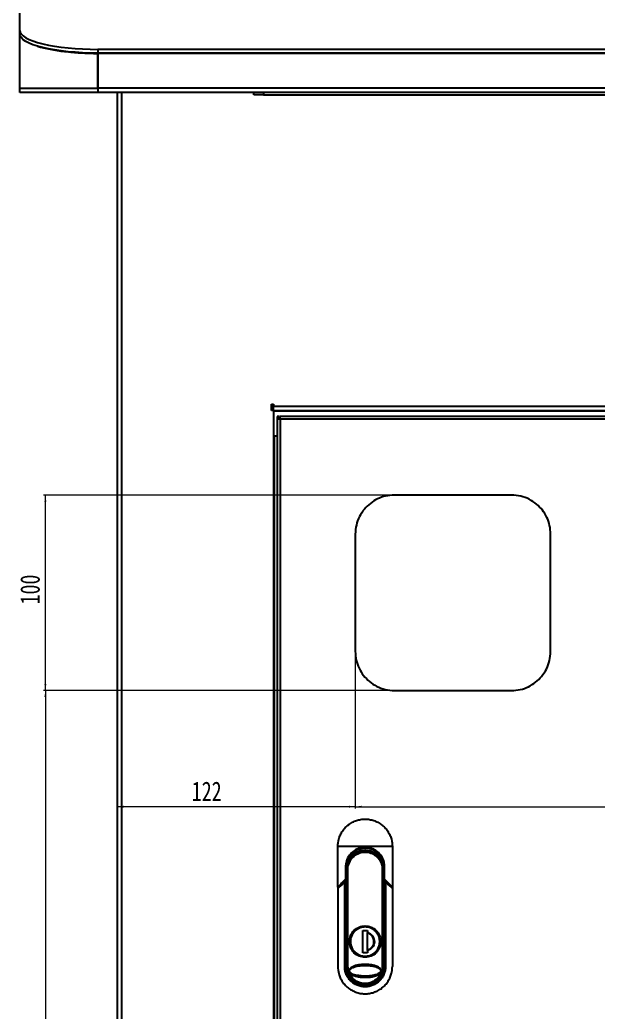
# Model space of a CAD drawing. Header units: millimetres. Extents: x -1281 to 3780, y -2005 to 2969.
# Drawn here: x -363 to -66, y -259 to 249 of the extents above; entities that cross this region are included whole.
import ezdxf

# ---------------------------------------------------------------- set-up
doc = ezdxf.new("R2010")
doc.units = ezdxf.units.MM
doc.styles.add('SLDTEXTSTYLE0', font='TXT', dxfattribs={"width": 0.75})
doc.dimstyles.new('SLDDIMSTYLE1', dxfattribs={"dimtxt": 10, "dimasz": 3.302, "dimexe": 0, "dimexo": 0.0625, "dimgap": 2.5, "dimtad": 1, "dimdec": 0, "dimrnd": 1e-09, "dimzin": 12, "dimdsep": 46, "dimtxsty": 'SLDTEXTSTYLE0', "dimsah": 1, "dimcen": 0.09, "dimadec": 0, "dimazin": 3, "dimtfac": 1, "dimtdec": 3, "dimtofl": 0, "dimtmove": 0, "dimatfit": 3, "dimfxl": 1, "dimfrac": 2, "dimtolj": 1, "dimtzin": 12, "dimarcsym": 0})
doc.dimstyles.new('SLDDIMSTYLE2', dxfattribs={"dimtxt": 10, "dimasz": 3.302, "dimexe": 0, "dimexo": 0.0625, "dimgap": 2.5, "dimtad": 1, "dimdec": 1, "dimrnd": 1e-09, "dimzin": 12, "dimdsep": 46, "dimtxsty": 'SLDTEXTSTYLE0', "dimsah": 1, "dimcen": 0.09, "dimadec": 0, "dimazin": 3, "dimtfac": 1, "dimtdec": 3, "dimtofl": 0, "dimtmove": 0, "dimatfit": 3, "dimfxl": 1, "dimfrac": 2, "dimtolj": 1, "dimtzin": 12, "dimarcsym": 0})

# ---------------------------------------------------------------- blocks, each defined once
blk = doc.blocks.new('_D_2')
at = {"color": 7, "linetype": 'Continuous', "lineweight": 18, "transparency": 16777216}
for p, q in [((178.98, -54.05), (178.98, -155.09)), ((-190.91, -75.54), (-190.91, -155.09)), ((-190.91, -154.09), (178.98, -154.09))]:
    blk.add_line(p, q, dxfattribs=at)
for points in [[(-190.91, -154.09), (-187.61, -154.59), (-187.61, -153.58)], [(178.98, -154.09), (175.67, -153.58), (175.67, -154.59)]]:
    blk.add_solid(points, dxfattribs=at)
at = {"color": 7, "linetype": 'Continuous', "lineweight": 18, "transparency": 16777216, "insert": (-12.81, -141.2), "char_height": 10, "attachment_point": 1, "style": 'SLDTEXTSTYLE0'}
blk.add_mtext('370', dxfattribs=at)
blk = doc.blocks.new('_D_3')
at = {"color": 7, "linetype": 'Continuous', "lineweight": 18, "transparency": 16777216}
for p, q in [((-171.89, 5.58), (-350.79, 5.58)), ((-349.79, -94.57), (-349.79, 5.58)), ((-171.89, -94.57), (-350.79, -94.57))]:
    blk.add_line(p, q, dxfattribs=at)
for points in [[(-349.79, 5.58), (-350.29, 2.27), (-349.28, 2.27)], [(-349.79, -94.57), (-349.28, -91.27), (-350.29, -91.27)]]:
    blk.add_solid(points, dxfattribs=at)
at = {"color": 7, "linetype": 'Continuous', "lineweight": 18, "transparency": 16777216, "insert": (-362.68, -50.45), "char_height": 10, "attachment_point": 1, "rotation": 90, "style": 'SLDTEXTSTYLE0'}
blk.add_mtext('100', dxfattribs=at)
blk = doc.blocks.new('_D_4')
at = {"color": 7, "linetype": 'Continuous', "lineweight": 18, "transparency": 16777216}
for p, q in [((-190.91, -75.54), (-190.91, -155.09)), ((-190.91, -154.09), (-312.89, -154.09))]:
    blk.add_line(p, q, dxfattribs=at)
for points in [[(-312.89, -154.09), (-309.58, -154.59), (-309.58, -153.58)], [(-190.91, -154.09), (-194.22, -153.58), (-194.22, -154.59)]]:
    blk.add_solid(points, dxfattribs=at)
at = {"color": 7, "linetype": 'Continuous', "lineweight": 18, "transparency": 16777216, "insert": (-274.74, -141.2), "char_height": 10, "attachment_point": 1, "style": 'SLDTEXTSTYLE0'}
blk.add_mtext('122', dxfattribs=at)
blk = doc.blocks.new('_D_5')
at = {"color": 7, "linetype": 'Continuous', "lineweight": 18, "transparency": 16777216}
for p, q in [((-171.89, -94.57), (-350.79, -94.57)), ((-349.79, -94.57), (-349.79, -543.08)), ((-313.89, -543.08), (-350.79, -543.08))]:
    blk.add_line(p, q, dxfattribs=at)
for points in [[(-349.79, -94.57), (-350.29, -97.87), (-349.28, -97.87)], [(-349.79, -543.08), (-349.28, -539.78), (-350.29, -539.78)]]:
    blk.add_solid(points, dxfattribs=at)
at = {"color": 7, "linetype": 'Continuous', "lineweight": 18, "transparency": 16777216, "insert": (-362.68, -306.57), "char_height": 10, "attachment_point": 1, "rotation": 90, "style": 'SLDTEXTSTYLE0'}
blk.add_mtext('448.5', dxfattribs=at)

msp = doc.modelspace()

# ---------------------------------------------------------------- linework, layer by layer
at = {"color": 7, "linetype": 'Continuous'}
for p, q in [((-362.8864, 243.6572), (-362.8864, 291.5577)), ((-362.8864, 241.7166), (-362.8864, 243.6572)), ((-362.8864, 213.922), (-362.8864, 241.7166)), ((-362.8864, 214.122), (-362.8864, 241.7166)), ((547.1136, 233.9803), (-322.8864, 233.9803)), ((-322.8864, 233.9803), (-322.8864, 232.0397)), ((547.1136, 232.0397), (-322.8864, 232.0397)), ((-322.8864, 213.922), (-322.8864, 231.922)), ((-322.8864, 231.922), (-322.8864, 214.122)), ((547.1136, 231.922), (-322.8864, 231.922)), ((-315.3864, 231.922), (-315.3864, 232.0397)), ((-313.3864, 231.922), (-313.3864, 232.0397)), ((-239.9831, 232.0397), (-239.9864, 231.922)), ((-235.7864, 231.922), (-235.7897, 232.0397)), ((-322.8864, 213.922), (-362.8864, 213.922)), ((-362.8864, 211.922), (-362.8864, 213.922)), ((547.1136, 214.122), (-322.8864, 214.122)), ((-322.8864, 213.922), (-322.8864, 211.922)), ((-322.8864, 211.922), (-362.8864, 211.922)), ((547.1136, 211.922), (-322.8864, 211.922)), ((-312.8864, -541.078), (-312.8864, 211.922)), ((-242.8864, 210.722), (-242.8864, 211.922)), ((-237.8864, 210.722), (-242.8864, 210.722)), ((-237.8864, 211.922), (-237.8864, 210.722)), ((-237.8864, 210.722), (247.1136, 210.722)), ((-233.8864, 52.122), (-232.8864, 52.122)), ((-233.8864, 48.922), (-233.8864, 52.122)), ((-232.8864, 50.922), (-233.8864, 50.922)), ((-232.8864, 52.122), (-232.8864, 51.122)), ((-232.8864, 51.122), (457.1136, 51.122)), ((-232.8864, 48.9311), (-232.8864, 51.122)), ((-232.8864, 48.922), (-233.8864, 48.922)), ((-232.8864, 48.922), (-232.8864, 48.9311)), ((-232.8864, 48.922), (-232.8864, -441.0781)), ((-232.8864, 48.922), (457.1136, 48.922)), ((-230.8864, 45.922), (-230.8864, 44.522)), ((-229.6864, 45.922), (-230.8864, 45.922)), ((-229.6864, 44.522), (-229.6864, 45.922)), ((-229.4864, 44.522), (-229.4864, 45.922)), ((452.7136, 45.922), (-229.4864, 45.922)), ((-229.4864, 44.522), (-230.8864, 44.522)), ((-230.8864, 44.522), (-230.8864, -437.678)), ((-229.4864, 44.522), (-229.4864, -437.678)), ((452.7136, 44.522), (-229.4864, 44.522)), ((-232.3864, 35.922), (-232.8864, 35.922)), ((-232.3864, -427.0781), (-232.3864, 35.922)), ((-232.3864, 35.922), (-230.8864, 35.922)), ((-110.8006, 5.5752), (-170.8864, 5.5752)), ((-190.9149, -14.4533), (-190.9149, -74.5395)), ((-90.7717, -74.5395), (-90.7717, -14.4533)), ((-170.8864, -94.5684), (-110.8006, -94.5684)), ((-199.8864, -195.2597), (-199.8864, -174.453)), ((-171.8864, -174.453), (-199.8864, -174.453)), ((-171.8864, -174.4533), (-171.8864, -195.2597)), ((-195.9067, -184.9531), (-195.7541, -184.953)), ((-195.9067, -184.9531), (-195.9067, -191.189)), ((-195.645, -184.953), (-195.7541, -184.953)), ((-195.1364, -188.3021), (-195.2541, -188.0267)), ((-195.1364, -191.303), (-195.1364, -184.59)), ((-194.7031, -235.953), (-194.7031, -184.386)), ((-177.0697, -184.386), (-177.0697, -235.953)), ((-176.6364, -184.59), (-176.6364, -191.303)), ((-176.5186, -188.0267), (-176.6364, -188.2574)), ((-175.8661, -184.9531), (-176.0273, -184.953)), ((-176.0273, -191.9121), (-176.0273, -184.953)), ((-175.8661, -191.189), (-175.8661, -184.9531)), ((-195.8808, -191.3469), (-199.8864, -195.3525)), ((-196.3546, -235.953), (-196.3546, -192.5212)), ((-196.0061, -235.953), (-196.0061, -192.1728)), ((-195.9067, -191.189), (-195.8808, -191.3469)), ((-195.8808, -191.3469), (-195.8747, -192.0414)), ((-195.6626, -191.8292), (-195.3236, -191.4902)), ((-195.6626, -235.953), (-195.6626, -191.8292)), ((-195.3236, -235.953), (-195.3236, -191.4902)), ((-195.0158, -235.953), (-195.0158, -191.1825)), ((-176.757, -191.1825), (-176.757, -235.953)), ((-176.4492, -191.4902), (-176.4492, -235.953)), ((-176.4492, -191.4902), (-176.1102, -191.8292)), ((-176.1102, -191.8292), (-176.1102, -235.953)), ((-175.892, -191.3469), (-175.8997, -192.2334)), ((-175.892, -191.3469), (-175.8661, -191.189)), ((-172.5892, -194.6497), (-175.892, -191.3469)), ((-175.7667, -192.1728), (-175.7667, -235.953)), ((-175.4182, -192.5212), (-175.4182, -235.953)), ((-199.8864, -195.3525), (-199.8864, -195.2597)), ((-199.8864, -195.3525), (-199.8864, -196.0525)), ((-199.8864, -196.053), (-199.8864, -235.9529)), ((-172.5892, -194.6497), (-171.8864, -195.3525)), ((-171.8864, -195.2597), (-171.8864, -195.3525)), ((-171.8864, -195.3525), (-171.8864, -196.0525)), ((-171.8864, -196.053), (-171.8864, -235.953)), ((-187.0864, -217.453), (-184.6864, -217.453)), ((-187.0864, -228.953), (-187.0864, -217.453)), ((-184.6864, -217.453), (-184.6864, -218.5962)), ((-183.2991, -215.6032), (-183.2991, -215.8406)), ((-193.4863, -220.6158), (-193.243, -220.6158)), ((-193.4235, -220.703), (-192.9591, -220.703)), ((-184.6864, -227.5994), (-184.6864, -218.8066)), ((-178.8117, -220.703), (-178.3493, -220.703)), ((-178.2865, -220.6158), (-178.5291, -220.6158)), ((-193.4863, -225.7903), (-193.2437, -225.7903)), ((-192.9611, -225.703), (-193.4235, -225.703)), ((-184.6864, -227.8098), (-184.6864, -228.953)), ((-178.3493, -225.703), (-178.8136, -225.703)), ((-178.2865, -225.7903), (-178.5298, -225.7903)), ((-188.4737, -230.8029), (-188.4737, -230.5655)), ((-184.6864, -228.953), (-187.0864, -228.953)), ((-196.3546, -235.953), (-196.0061, -235.953)), ((-195.6626, -235.953), (-196.0061, -235.953)), ((-195.0158, -235.953), (-195.3236, -235.953)), ((-195.0158, -235.953), (-194.7031, -235.953)), ((-177.0697, -235.953), (-176.757, -235.953)), ((-176.757, -235.953), (-176.4492, -235.953))]:
    msp.add_line(p, q, dxfattribs=at)
at = {"color": 8, "linetype": 'Continuous'}
for p, q in [((-315.5864, 231.922), (-315.5864, 232.0397)), ((-310.6864, 211.922), (-310.6864, -541.078)), ((-232.8864, 48.722), (444.6136, 48.722)), ((-195.7541, -191.7946), (-195.7541, -184.953)), ((-195.2541, -188.0267), (-195.2541, -191.4208)), ((-172.5892, -195.3503), (-172.5892, -194.6497))]:
    msp.add_line(p, q, dxfattribs=at)
at = {"color": 7, "linetype": 'Continuous', "flags": 128}
for points in [[(-362.8864, 243.6572), (-362.6938, 242.7087), (-362.1178, 241.7693), (-361.164, 240.8482), (-359.8416, 239.954), (-358.1632, 239.0956), (-356.1452, 238.281), (-353.8068, 237.5183), (-351.1706, 236.8146), (-348.2621, 236.1769), (-345.1092, 235.6112), (-341.7423, 235.123), (-338.1938, 234.7169), (-334.4978, 234.397), (-330.69, 234.1663), (-326.8071, 234.0269), (-322.8864, 233.9803)], [(-322.8864, 232.0397), (-326.8071, 232.0863), (-330.69, 232.2257), (-334.4978, 232.4564), (-338.1938, 232.7763), (-341.7423, 233.1824), (-345.1092, 233.6706), (-348.2621, 234.2363), (-351.1706, 234.874), (-353.8068, 235.5777), (-356.1452, 236.3404), (-358.1632, 237.155), (-359.8416, 238.0134), (-361.164, 238.9076), (-362.1178, 239.8287), (-362.6938, 240.7681), (-362.8864, 241.7166)], [(-195.1364, -188.0623), (-195.4575, -186.8568), (-195.645, -184.953)], [(-176.1278, -184.953), (-176.3153, -186.8568), (-176.6364, -188.0623)], [(-196.3546, -192.5212), (-197.5358, -193.7025), (-198.7132, -194.8799), (-199.8864, -196.053)], [(-196.3546, -192.5212), (-196.2639, -192.4306), (-196.1737, -192.3403), (-196.0868, -192.2534), (-196.0061, -192.1728)], [(-196.0061, -192.1728), (-195.9266, -192.0932), (-195.841, -192.0076), (-195.752, -191.9187), (-195.6626, -191.8292)], [(-195.3236, -191.4902), (-195.2364, -191.4031), (-195.1544, -191.321), (-195.08, -191.2467), (-195.0158, -191.1825)], [(-176.757, -191.1825), (-176.6928, -191.2467), (-176.6184, -191.321), (-176.5364, -191.4031), (-176.4492, -191.4902)], [(-176.1102, -191.8292), (-176.0208, -191.9187), (-175.9318, -192.0076), (-175.8462, -192.0932), (-175.7667, -192.1728)], [(-175.7667, -192.1728), (-175.686, -192.2534), (-175.5991, -192.3403), (-175.5088, -192.4306), (-175.4182, -192.5212)], [(-171.8864, -196.053), (-173.0596, -194.8799), (-174.237, -193.7025), (-175.4182, -192.5212)], [(-186.0805, -215.2645), (-185.8864, -215.2621), (-185.5342, -215.2699)], [(-185.6923, -231.1416), (-185.8864, -231.1439), (-186.2386, -231.1361)], [(-176.1102, -235.953), (-176.0656, -235.953), (-176.0208, -235.953), (-175.976, -235.953), (-175.9318, -235.953), (-175.8884, -235.953), (-175.8462, -235.953), (-175.8055, -235.953), (-175.7667, -235.9531)], [(-175.4182, -235.9531), (-175.4634, -235.9531), (-175.5088, -235.953), (-175.5542, -235.953), (-175.5991, -235.953), (-175.6432, -235.953), (-175.686, -235.953), (-175.7273, -235.953), (-175.7667, -235.953)]]:
    msp.add_lwpolyline(points, dxfattribs=at)
at = {"color": 7, "linetype": 'Continuous'}
for radius, start, end in [(9.7586, 0, 180), (9.625, 4.702575, 196.046234), (9.8591, 341.835043, 0)]:
    msp.add_arc((-185.8864, -184.953), radius, start, end, dxfattribs=at)
for centre, major_axis, ratio, start_param, end_param in [((-322.8864, 241.922), (40, 0), 0.25, 3.83028098, 4.71238898), ((-322.8864, 241.922), (38, 0), 0.26315789, 4.28483709, 4.71238898), ((-185.8864, -189.2526), (65.9729, 66.4798), 0.06162707, 1.66095529, 1.72219208), ((-185.8864, -189.2526), (-65.9729, 66.4798), 0.06162707, 4.56099323, 4.62223002)]:
    msp.add_ellipse(centre, major_axis=major_axis, ratio=ratio, start_param=start_param, end_param=end_param, dxfattribs=at)
for points, knots in [([(-170.8864, 5.5752), (-172.396, 5.4768), (-175.3712, 5.283), (-179.5656, 3.7504), (-183.2763, 1.4533), (-186.4514, -1.6269), (-188.9177, -5.3929), (-190.5945, -9.7597), (-190.807, -12.8732), (-190.9149, -14.4533)], [0, 0, 0, 0, 0.14400202, 0.28380998, 0.42163346, 0.55884867, 0.70307248, 0.84930362, 1, 1, 1, 1]), ([(-90.7717, -14.4533), (-90.87, -12.9437), (-91.0639, -9.9686), (-92.5965, -5.7742), (-94.8936, -2.0635), (-97.9739, 1.1116), (-101.7399, 3.578), (-106.1069, 5.2548), (-109.2204, 5.4673), (-110.8006, 5.5752)], [0, 0, 0, 0, 0.14399592, 0.28380134, 0.42162375, 0.55883932, 0.70306543, 0.84929982, 1, 1, 1, 1]), ([(-190.9149, -74.5395), (-190.8165, -76.0491), (-190.6227, -79.0242), (-189.0901, -83.2187), (-186.793, -86.9294), (-183.7129, -90.1046), (-179.947, -92.5711), (-175.5801, -94.248), (-172.4665, -94.4605), (-170.8864, -94.5684)], [0, 0, 0, 0, 0.14399691, 0.28380367, 0.42162673, 0.55884174, 0.70306734, 0.84930066, 1, 1, 1, 1]), ([(-110.8006, -94.5684), (-109.291, -94.4701), (-106.3157, -94.2763), (-102.1213, -92.7435), (-98.4105, -90.4463), (-95.2354, -87.366), (-92.7689, -83.6), (-91.0921, -79.2331), (-90.8795, -76.1196), (-90.7717, -74.5395)], [0, 0, 0, 0, 0.14400024, 0.28380811, 0.42163266, 0.55884962, 0.70307464, 0.84930589, 1, 1, 1, 1]), ([(-199.8864, -174.453), (-199.788, -173.1752), (-199.6308, -171.1344), (-198.6256, -168.5117), (-197.5046, -166.5296), (-196.0714, -164.7586), (-194.374, -163.242), (-192.4516, -162.0181), (-190.368, -161.1258), (-188.1607, -160.5771), (-185.892, -160.3906), (-183.6085, -160.5769), (-181.3935, -161.1285), (-179.301, -162.029), (-177.3847, -163.2532), (-175.6845, -164.7747), (-174.2468, -166.5623), (-173.1126, -168.5796), (-172.1298, -171.1983), (-171.9789, -173.217), (-171.8864, -174.4533)], [0, 0, 0, 0, 0.08671278, 0.13848214, 0.1902477, 0.24201062, 0.29377213, 0.34553596, 0.39730267, 0.44794876, 0.49999134, 0.55165237, 0.60331115, 0.65496589, 0.70661811, 0.75826718, 0.81062017, 0.86297071, 0.91608338, 1, 1, 1, 1]), ([(-175.8661, -184.9531), (-175.9209, -184.1662), (-176.0545, -182.2489), (-177.3184, -179.4061), (-179.608, -176.8904), (-182.6, -175.2761), (-185.9608, -174.729), (-189.3337, -175.3267), (-192.3229, -177.0125), (-194.5597, -179.5777), (-195.739, -182.3744), (-195.8591, -184.2207), (-195.9067, -184.9531)], [0, 0, 0, 0, 0.07501199, 0.18279634, 0.28988788, 0.39587817, 0.5019403, 0.60915737, 0.71693063, 0.82392505, 0.93015409, 1, 1, 1, 1]), ([(-195.0975, -184.2701), (-194.8279, -183.1817), (-194.2913, -181.0154), (-192.1037, -178.3833), (-189.215, -176.6527), (-185.8843, -176.0534), (-182.5541, -176.6542), (-179.6672, -178.3853), (-177.481, -181.0168), (-176.9448, -183.1821), (-176.6753, -184.2701)], [0, 0, 0, 0, 0.126174073, 0.25113085, 0.375957821, 0.500094753, 0.624171688, 0.748993833, 0.873865179, 1, 1, 1, 1]), ([(-195.0389, -184.3409), (-195.0182, -184.2577), (-194.7358, -183.1192), (-193.7672, -181.0242), (-191.3922, -178.6128), (-188.3374, -177.1956), (-185.0275, -176.9352), (-181.9314, -177.7564), (-179.2764, -179.5492), (-177.6853, -181.6962), (-176.9864, -183.3795), (-176.7936, -184.1136), (-176.7339, -184.3409)], [0, 0, 0, 0, 0.0102486, 0.14010715, 0.26947218, 0.4078227, 0.53317833, 0.65846824, 0.78323795, 0.90938356, 0.97194151, 1, 1, 1, 1]), ([(-177.0697, -184.386), (-177.1264, -184.182), (-177.3179, -183.4928), (-177.9957, -181.8951), (-179.5392, -179.8484), (-182.0955, -178.1473), (-185.0631, -177.3711), (-188.2384, -177.6164), (-191.1545, -178.9621), (-193.5637, -181.2909), (-194.3148, -183.3311), (-194.7031, -184.386)], [0, 0, 0, 0, 0.02645508, 0.08938757, 0.2160402, 0.34120082, 0.46680585, 0.59247043, 0.73121675, 0.86103373, 1, 1, 1, 1]), ([(-195.7541, -184.953), (-195.754, -184.9595), (-195.751, -185.6625), (-195.6458, -186.6999), (-195.3489, -187.7056), (-195.2541, -188.0267)], [0, 0, 0, 0, 0.00628156, 0.68280682, 1, 1, 1, 1]), ([(-195.1364, -184.59), (-195.1363, -184.589), (-195.1361, -184.5869), (-195.1346, -184.5726), (-195.131, -184.5388), (-195.1199, -184.4387), (-195.1068, -184.3402), (-195.0975, -184.2701)], [0, 0, 0, 0, 0.05722505, 0.11955912, 0.19010002, 0.42441659, 1, 1, 1, 1]), ([(-195.0975, -184.2701), (-195.0893, -184.2905), (-195.0756, -184.3247), (-195.0495, -184.3363), (-195.0389, -184.3409)], [0, 0, 0, 0, 0.59387889, 1, 1, 1, 1]), ([(-195.0928, -184.2559), (-195.0865, -184.206), (-195.0596, -183.9929), (-195.0021, -183.7072), (-194.9455, -183.4472), (-194.9389, -183.4209), (-194.9357, -183.4083)], [0, 0, 0, 0, 0.09440358, 0.40373245, 0.71433648, 1, 1, 1, 1]), ([(-194.7031, -184.386), (-194.706, -184.3856), (-194.7169, -184.3843), (-194.7827, -184.3757), (-194.909, -184.3593), (-194.9933, -184.3474), (-195.0389, -184.3409)], [0, 0, 0, 0, 0.02230233, 0.08258742, 0.50412842, 1, 1, 1, 1]), ([(-176.7339, -184.3409), (-176.7719, -184.3463), (-176.8477, -184.3571), (-176.9709, -184.3733), (-177.0461, -184.3829), (-177.0668, -184.3856), (-177.0697, -184.386)], [0, 0, 0, 0, 0.421386332, 0.842714659, 0.977642355, 1, 1, 1, 1]), ([(-176.7339, -184.3409), (-176.7271, -184.3388), (-176.713, -184.3342), (-176.6922, -184.3103), (-176.6818, -184.2857), (-176.6753, -184.2701)], [0, 0, 0, 0, 0.25364943, 0.52703499, 1, 1, 1, 1]), ([(-176.6753, -184.2701), (-176.666, -184.3402), (-176.6529, -184.4387), (-176.6418, -184.5388), (-176.6382, -184.5726), (-176.6367, -184.5869), (-176.6365, -184.589), (-176.6364, -184.59)], [0, 0, 0, 0, 0.57558101, 0.80989659, 0.88043721, 0.94277519, 1, 1, 1, 1]), ([(-185.8864, -231.253), (-186.94, -231.1318), (-189.0493, -230.8892), (-191.7264, -229.0259), (-193.5135, -226.3664), (-194.1411, -223.2025), (-193.5132, -220.0388), (-191.7259, -217.3795), (-189.0487, -215.5168), (-186.9397, -215.2742), (-185.8864, -215.153)], [0, 0, 0, 0, 0.12491977, 0.25007435, 0.37528144, 0.50002182, 0.62475174, 0.74995066, 0.87511767, 1, 1, 1, 1]), ([(-185.8864, -231.103), (-186.1635, -231.094), (-187.3247, -231.0563), (-189.3363, -230.4731), (-191.5484, -228.9282), (-193.1242, -226.7295), (-193.8835, -224.1352), (-193.7413, -221.4364), (-192.7135, -218.9323), (-190.916, -216.9269), (-188.5514, -215.5651), (-186.7747, -215.3904), (-185.8864, -215.303)], [0, 0, 0, 0, 0.03364816, 0.14102053, 0.24839249, 0.35576554, 0.46313731, 0.57050975, 0.67788244, 0.78525566, 0.89262749, 1, 1, 1, 1]), ([(-185.8864, -215.703), (-186.7298, -215.786), (-188.4165, -215.9518), (-190.6613, -217.2447), (-192.3678, -219.1486), (-193.3436, -221.5258), (-193.4786, -224.088), (-192.7578, -226.5509), (-191.2617, -228.6383), (-189.1616, -230.1051), (-187.2518, -230.6586), (-186.1494, -230.6945), (-185.8864, -230.703)], [0, 0, 0, 0, 0.10737206, 0.2147451, 0.3221181, 0.42949013, 0.53686179, 0.64423499, 0.75160687, 0.85897973, 0.9663526, 1, 1, 1, 1]), ([(-185.8864, -215.153), (-184.8324, -215.2745), (-182.7193, -215.5179), (-180.0405, -217.3851), (-178.2392, -220.0651), (-177.6687, -223.2107), (-178.0391, -225.8539), (-178.9333, -227.049), (-179.1958, -227.3999)], [0, 0, 0, 0, 0.18417688, 0.36923673, 0.55440636, 0.73886206, 0.92331676, 1, 1, 1, 1]), ([(-185.8864, -215.303), (-185.6093, -215.312), (-184.4481, -215.3498), (-182.4365, -215.9329), (-180.2244, -217.4779), (-178.6486, -219.6766), (-177.8893, -222.2709), (-178.0315, -224.9697), (-179.0593, -227.4737), (-180.8568, -229.4792), (-183.2214, -230.841), (-184.9981, -231.0157), (-185.8864, -231.103)], [0, 0, 0, 0, 0.03364823, 0.14102065, 0.24839266, 0.35576477, 0.46313774, 0.57051023, 0.67788296, 0.78525452, 0.89262745, 1, 1, 1, 1]), ([(-185.8864, -215.703), (-185.8864, -215.6506), (-185.8864, -215.5458), (-185.8864, -215.4136), (-185.8864, -215.3211), (-185.8864, -215.309), (-185.8864, -215.303)], [0, 0, 0, 0, 0.24998732, 0.5000145, 0.74999865, 1, 1, 1, 1]), ([(-185.8864, -230.703), (-185.043, -230.6201), (-183.3563, -230.4542), (-181.1115, -229.1614), (-179.405, -227.2575), (-178.4292, -224.8802), (-178.2942, -222.3181), (-179.015, -219.8551), (-180.5111, -217.7678), (-182.6112, -216.3011), (-184.5209, -215.7474), (-185.6234, -215.7116), (-185.8864, -215.703)], [0, 0, 0, 0, 0.10737219, 0.21474453, 0.32211745, 0.42948939, 0.53686231, 0.6442342, 0.75160674, 0.85897952, 0.96635142, 1, 1, 1, 1]), ([(-184.6864, -218.5962), (-184.4844, -218.6577), (-183.7722, -218.8745), (-182.6687, -219.5755), (-181.7748, -220.6848), (-181.2229, -221.9804), (-181.0383, -223.3955), (-181.3753, -224.9908), (-182.2223, -226.3762), (-183.3854, -227.3606), (-184.2891, -227.6726), (-184.6864, -227.8098)], [0, 0, 0, 0, 0.05071279, 0.17881697, 0.30691946, 0.38709801, 0.51519973, 0.64330093, 0.77140426, 0.89950786, 1, 1, 1, 1]), ([(-184.6864, -218.8066), (-184.6864, -218.763), (-184.6864, -218.6956), (-184.6864, -218.6221), (-184.6864, -218.5962)], [0, 0, 0, 0, 0.64790113, 1, 1, 1, 1]), ([(-184.6864, -227.5994), (-184.324, -227.4709), (-183.4785, -227.171), (-182.3788, -226.2409), (-181.568, -224.9144), (-181.2454, -223.3873), (-181.4221, -222.0326), (-181.9504, -220.7924), (-182.806, -219.7303), (-183.8473, -219.0696), (-184.5104, -218.8618), (-184.6864, -218.8066)], [0, 0, 0, 0, 0.09694503, 0.22618871, 0.35543344, 0.48467878, 0.61392349, 0.69481547, 0.82406005, 0.95330373, 1, 1, 1, 1]), ([(-179.3384, -227.6117), (-179.6079, -228.063), (-180.4144, -229.4142), (-182.7672, -230.8723), (-184.8469, -231.1262), (-185.8864, -231.253)], [0, 0, 0, 0, 0.20056587, 0.60040663, 1, 1, 1, 1]), ([(-184.6864, -227.8098), (-184.6864, -227.7617), (-184.6864, -227.6879), (-184.6864, -227.6223), (-184.6864, -227.5994)], [0, 0, 0, 0, 0.65109172, 1, 1, 1, 1]), ([(-185.8864, -231.103), (-185.8864, -231.097), (-185.8864, -231.085), (-185.8864, -230.9925), (-185.8864, -230.8603), (-185.8864, -230.7555), (-185.8864, -230.703)], [0, 0, 0, 0, 0.24999766, 0.50001395, 0.75000706, 1, 1, 1, 1]), ([(-199.8864, -235.9529), (-199.7953, -237.1819), (-199.6452, -239.2084), (-198.6461, -241.8572), (-197.48, -243.9235), (-195.977, -245.748), (-194.2161, -247.2872), (-192.2303, -248.5016), (-190.0817, -249.3781), (-187.8096, -249.8825), (-185.4656, -250.0139), (-183.1182, -249.7419), (-180.8314, -249.0821), (-178.6924, -248.0383), (-176.7657, -246.6629), (-175.1132, -244.9906), (-173.7656, -243.091), (-172.7671, -240.999), (-172.0395, -238.6126), (-171.9408, -236.8975), (-171.8864, -235.953)], [0, 0, 0, 0, 0.08340564, 0.13753695, 0.1916747, 0.24515036, 0.29862676, 0.35116284, 0.4036937, 0.45639462, 0.50909181, 0.56284245, 0.61659747, 0.67066975, 0.72474703, 0.77788726, 0.83102588, 0.88341569, 0.93580109, 1, 1, 1, 1]), ([(-175.4182, -235.953), (-175.4565, -236.6294), (-175.5334, -237.9885), (-176.1495, -239.9538), (-177.1146, -241.7738), (-178.4289, -243.3728), (-180.0319, -244.6852), (-181.8599, -245.6572), (-183.838, -246.2528), (-185.8896, -246.4529), (-187.94, -246.2516), (-189.9156, -245.6558), (-191.7416, -244.6845), (-193.3441, -243.3727), (-194.6581, -241.7738), (-195.6233, -239.9538), (-196.2394, -237.9885), (-196.3163, -236.6294), (-196.3546, -235.953)], [0, 0, 0, 0, 0.06170135, 0.12398742, 0.18654607, 0.24940919, 0.31238608, 0.3752522, 0.43777072, 0.50010933, 0.56240982, 0.62482427, 0.68763291, 0.75058837, 0.81345473, 0.87601258, 0.93829865, 1, 1, 1, 1]), ([(-175.7667, -235.953), (-175.7727, -236.2179), (-175.7847, -236.7477), (-175.8819, -237.5373), (-176.0364, -238.3169), (-176.253, -239.0816), (-176.6658, -240.1983), (-177.4196, -241.6052), (-178.6851, -243.1434), (-180.2264, -244.4064), (-181.6946, -245.1897), (-182.943, -245.6357), (-183.9091, -245.8773), (-184.8948, -246.023), (-186.4807, -246.1007), (-188.4861, -245.8241), (-190.3211, -245.0812), (-191.4359, -244.4152), (-192.0609, -243.9676), (-192.5477, -243.5655), (-193.3162, -242.8551), (-194.2967, -241.694), (-195.264, -239.9146), (-195.8886, -237.975), (-195.9669, -236.6269), (-196.0061, -235.953)], [0, 0, 0, 0, 0.02500913, 0.05001353, 0.07501828, 0.10002645, 0.12503765, 0.18749962, 0.24999321, 0.31251161, 0.37504977, 0.40636073, 0.43767562, 0.46899092, 0.50030904, 0.5874597, 0.65743781, 0.68599886, 0.71023752, 0.73015224, 0.7457466, 0.8093499, 0.8729222, 0.93646889, 1, 1, 1, 1]), ([(-176.1102, -235.953), (-176.1574, -236.6845), (-176.2446, -238.0366), (-176.8934, -239.9245), (-177.8104, -241.5673), (-179.1715, -243.1671), (-181.0283, -244.5566), (-183.3751, -245.5085), (-185.8898, -245.833), (-188.4041, -245.5068), (-190.7509, -244.5531), (-192.6074, -243.1615), (-193.9678, -241.5596), (-194.8833, -239.9157), (-195.5291, -238.0302), (-195.6158, -236.6814), (-195.6626, -235.953)], [0, 0, 0, 0, 0.07136173, 0.13191599, 0.19354347, 0.25484091, 0.33659669, 0.41840951, 0.50010842, 0.58180891, 0.66360858, 0.74543986, 0.8067681, 0.86840278, 0.92893442, 1, 1, 1, 1]), ([(-176.4492, -235.953), (-176.4955, -236.6652), (-176.5804, -237.9695), (-177.2099, -239.7904), (-178.0933, -241.3683), (-179.4085, -242.9079), (-181.1991, -244.2423), (-183.4614, -245.1562), (-185.8852, -245.4685), (-188.309, -245.1568), (-190.572, -244.2433), (-192.3636, -242.9087), (-193.6795, -241.3683), (-194.5631, -239.79), (-195.1924, -237.9692), (-195.2772, -236.665), (-195.3236, -235.953)], [0, 0, 0, 0, 0.07205098, 0.13196082, 0.19372468, 0.25490234, 0.33655531, 0.4182327, 0.49996326, 0.5816892, 0.6633546, 0.74507465, 0.80628517, 0.86805704, 0.9279675, 1, 1, 1, 1]), ([(-176.757, -235.953), (-176.7912, -236.5499), (-176.8597, -237.7435), (-177.4062, -239.4627), (-178.2532, -241.0434), (-179.399, -242.4257), (-180.7902, -243.5584), (-182.3765, -244.3993), (-184.097, -244.9171), (-185.8864, -245.0921), (-187.6758, -244.9172), (-189.3963, -244.3993), (-190.9825, -243.5584), (-192.3738, -242.4258), (-193.5195, -241.0434), (-194.3666, -239.4627), (-194.913, -237.7435), (-194.9815, -236.5499), (-195.0158, -235.953)], [0, 0, 0, 0, 0.062517753, 0.12502577, 0.187537452, 0.250046859, 0.312550094, 0.375042991, 0.437524961, 0.500000109, 0.562475156, 0.624957427, 0.687449404, 0.749953446, 0.812462852, 0.874974535, 0.937482247, 1, 1, 1, 1]), ([(-177.0697, -235.953), (-177.2028, -237.0995), (-177.4693, -239.3947), (-179.5092, -242.303), (-182.4195, -244.2472), (-185.8896, -244.9319), (-189.3597, -244.2447), (-192.269, -242.2978), (-194.305, -239.3894), (-194.5706, -237.0969), (-194.7031, -235.953)], [0, 0, 0, 0, 0.12451305, 0.24927825, 0.37451109, 0.50010991, 0.62571095, 0.75101091, 0.87576746, 1, 1, 1, 1]), ([(-177.6464, -238.203), (-177.6637, -238.3633), (-177.7033, -238.7322), (-178.0834, -239.3471), (-179.0128, -240.1435), (-180.6469, -240.8426), (-182.7629, -241.3347), (-185.1083, -241.5469), (-187.564, -241.5137), (-189.7388, -241.1874), (-191.5019, -240.6907), (-192.7249, -240.1259), (-193.5734, -239.4765), (-194.0001, -238.8645), (-194.1366, -238.3863), (-194.121, -237.9123), (-193.9204, -237.3757), (-193.3096, -236.6704), (-191.7891, -235.7517), (-189.3338, -235.0972), (-186.2768, -234.8059), (-183.2238, -234.982), (-180.7648, -235.5042), (-179.0634, -236.2715), (-178.2108, -236.9125), (-177.7758, -237.5388), (-177.6608, -237.9322), (-177.6469, -238.1444), (-177.6465, -238.1919), (-177.6464, -238.203)], [0, 0, 0, 0, 0.01260034, 0.02900428, 0.05548576, 0.10863154, 0.16772859, 0.22694979, 0.29407427, 0.36112277, 0.3999942, 0.43869634, 0.46726235, 0.48349349, 0.49688265, 0.50570592, 0.52055142, 0.54109064, 0.57835306, 0.65948188, 0.73977295, 0.82009789, 0.90011283, 0.93671665, 0.96742461, 0.98322808, 0.9962515, 0.99911861, 1, 1, 1, 1]), ([(-177.8958, -238.203), (-177.8958, -238.1939), (-177.897, -238.0582), (-177.9398, -237.881), (-178.0888, -237.5739), (-178.4582, -237.1272), (-179.2869, -236.6083), (-180.9386, -235.978), (-183.314, -235.555), (-186.2631, -235.4085), (-189.2141, -235.6486), (-191.58, -236.178), (-193.0648, -236.9287), (-193.6424, -237.4855), (-193.8177, -237.8392), (-193.8761, -238.083), (-193.8873, -238.3564), (-193.7493, -238.7568), (-193.3266, -239.2625), (-192.1013, -240.0459), (-190.0638, -240.5982), (-187.5092, -240.9268), (-185.1342, -240.9515), (-182.8672, -240.7803), (-180.8256, -240.3774), (-179.2455, -239.811), (-178.3343, -239.1575), (-177.9536, -238.6475), (-177.913, -238.3356), (-177.8958, -238.203)], [0, 0, 0, 0, 0.00077042, 0.01138729, 0.01483234, 0.02944074, 0.05926012, 0.09598196, 0.17781829, 0.26055745, 0.34326969, 0.42584139, 0.4625618, 0.48185085, 0.49212798, 0.49515842, 0.50287321, 0.5147351, 0.52974236, 0.5574531, 0.63564494, 0.70466294, 0.77374163, 0.83449276, 0.89514287, 0.94844733, 0.97393076, 0.98892244, 1, 1, 1, 1])]:
    msp.add_open_spline(points, degree=3, knots=knots, dxfattribs=at)

# ---------------------------------------------------------------- dimensions: what is measured, and where the dimension line sits
at = {"color": 7, "linetype": 'Continuous', "lineweight": 18}
for base, p1, p2, angle, dimstyle, picture, middle in [((-349.7859, 5.5752), (-170.8864, -94.5684), (-170.8864, 5.5752), 90, 'SLDDIMSTYLE1', '_D_3', (-349.7859, -39.3679)), ((178.975, -154.086), (-190.9148, -74.5395), (178.975, -53.0514), 0, 'SLDDIMSTYLE1', '_D_2', (-1.7296, -154.086)), ((-349.7859, -543.078), (-170.8864, -94.5684), (-312.8864, -543.078), 90, 'SLDDIMSTYLE2', '_D_5', (-349.7859, -289.9447))]:
    dim = msp.add_linear_dim(base=base, p1=p1, p2=p2, angle=angle, dimstyle=dimstyle, dxfattribs=at)
    dim.commit()
    dim.dimension.update_dxf_attribs({"geometry": picture, "text_midpoint": middle, "dimtype": 160})
dim = msp.add_linear_dim(base=(-312.8864, -154.086), p1=(-190.9148, -74.5395), p2=(-312.8864, -541.078), dimstyle='SLDDIMSTYLE2', dxfattribs=at)
dim.commit()
dim.dimension.update_dxf_attribs({"geometry": '_D_4', "text_midpoint": (-263.6544, -154.086), "dimtype": 160})

doc.saveas('drawing.dxf')
